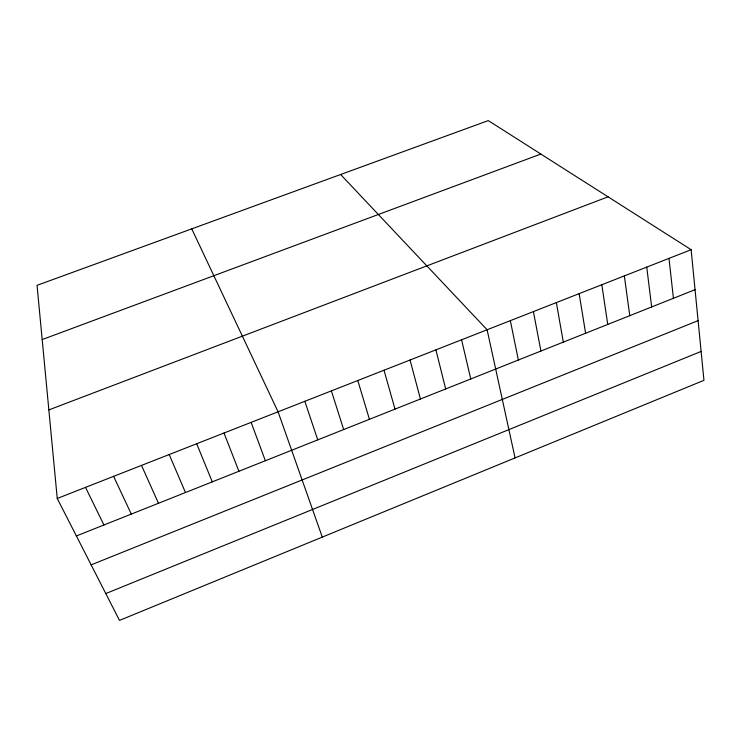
<?xml version="1.0" encoding="UTF-8"?>
<svg xmlns="http://www.w3.org/2000/svg" width="741" height="741" viewBox="0 0 741 741"><rect width="100%" height="100%" fill="white"/><g stroke="black" fill="none" stroke-linecap="round" stroke-linejoin="round"><path stroke-width="1.11" d="M105.796 593.56L701.116 351.438M91.143 564.874L698.096 320.64M76.379 535.956L695.058 289.685M57.242 498.471L691.131 249.698L703.95 380.328L119.496 620.402L57.242 498.471L37.05 285.341L488.282 120.598L691.131 249.698M48.85 409.912L608.055 196.819M42.191 339.563L540.847 154.054M340.628 174.506L487.106 329.764L515.069 457.91M85.521 487.365L103.935 524.989M191.743 228.858L278.07 411.801L322.298 537.095M113.605 476.343L131.296 514.087M141.494 465.404L158.481 503.269M169.189 454.529L185.472 492.524M196.689 443.739L212.287 481.854M224.004 433.022L238.917 471.257M251.125 422.379L265.371 460.726M304.82 401.307L317.75 439.876M331.394 390.877L343.676 429.558M357.792 380.513L369.426 419.304M384.005 370.231L395.009 409.125M410.042 360.006L420.425 399.001M435.903 349.863L445.674 388.951M461.587 339.776L470.757 378.966M510.336 320.649L518.357 360.024M533.409 311.59L540.911 351.049M556.352 302.587L563.317 342.129M579.156 293.64L585.603 333.255M601.822 284.748L607.75 324.438M624.348 275.902L629.767 315.675M646.745 267.112L651.654 306.959M669.003 258.377L673.421 298.299"/></g></svg>
